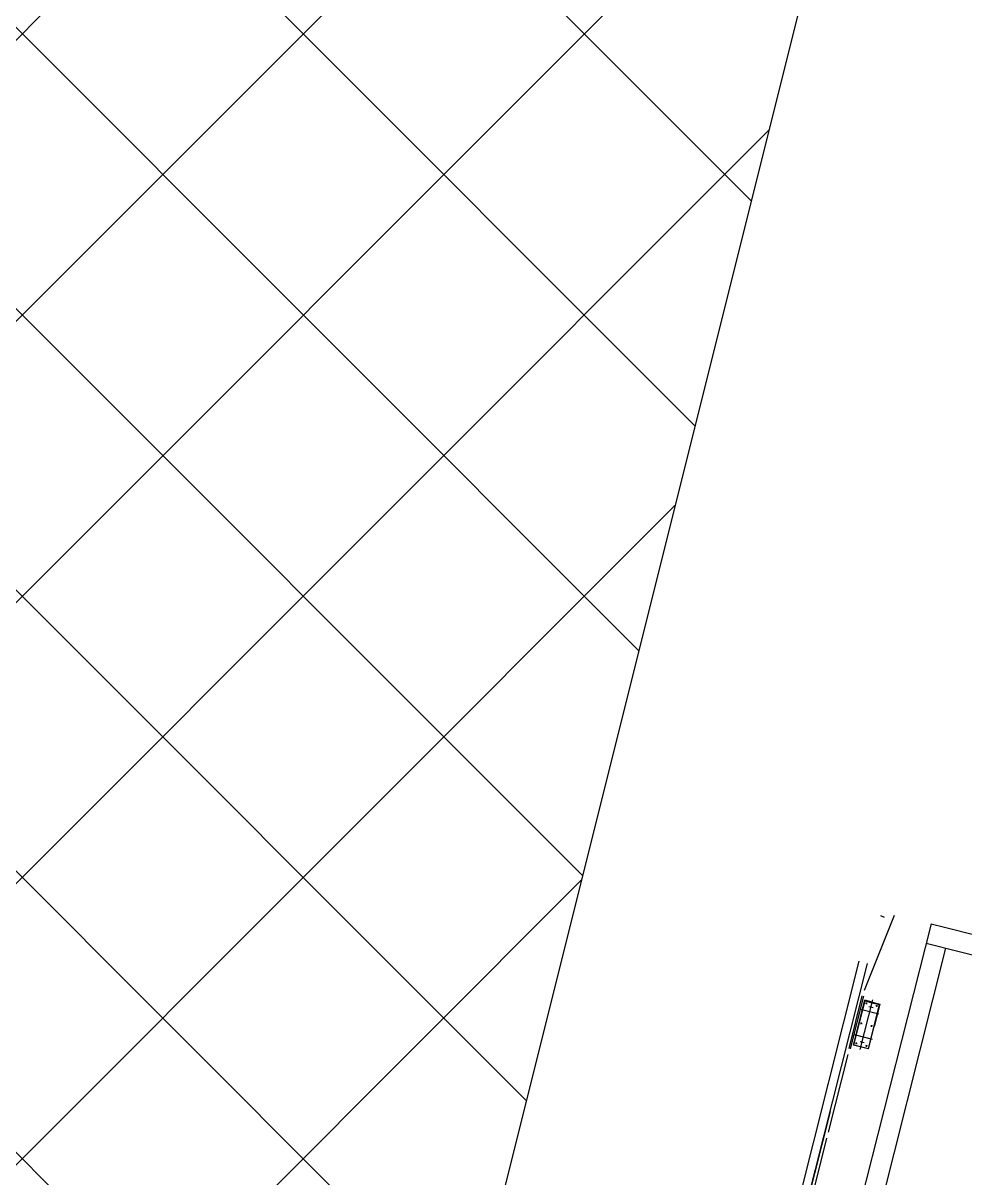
# Model space of a CAD drawing. Header units: metres. Extents: x 267365 to 277461, y 2088854 to 2108025.
# Drawn here: x 273053.7 to 273113.9, y 2095739.1 to 2095812.9 of the extents above; entities that cross this region are included whole.
import ezdxf

# ---------------------------------------------------------------- set-up
doc = ezdxf.new("R2010")
doc.units = ezdxf.units.M
doc.linetypes.add('DASHEDX2', pattern=[38.1, 25.4, -12.7])
doc.layers.add('PORT', color=5, linetype='Continuous')

msp = doc.modelspace()

# ---------------------------------------------------------------- linework, layer by layer
at = {"color": 30}
for p, q in [((273107.499, 2095751.094), (273109.421, 2095755.882)), ((273107.499, 2095751.094), (273109.421, 2095755.882)), ((273107.499, 2095751.094), (273109.421, 2095755.882)), ((273108.78, 2095755.72), (273108.551, 2095755.835)), ((273108.78, 2095755.72), (273108.551, 2095755.835)), ((273108.78, 2095755.72), (273108.551, 2095755.835)), ((273062.955, 2095578.02), (273107.166, 2095752.932)), ((273062.955, 2095578.02), (273107.166, 2095752.932)), ((273062.955, 2095578.02), (273107.166, 2095752.932)), ((273099.751, 2095721.349), (273107.7, 2095752.797)), ((273099.751, 2095721.349), (273107.7, 2095752.797)), ((273099.751, 2095721.349), (273107.7, 2095752.797)), ((273106.512, 2095747.363), (273107.362, 2095750.728)), ((273106.512, 2095747.363), (273107.362, 2095750.728)), ((273106.512, 2095747.363), (273107.362, 2095750.728)), ((273106.603, 2095747.338), (273107.454, 2095750.707)), ((273106.603, 2095747.338), (273107.454, 2095750.707)), ((273106.603, 2095747.338), (273107.454, 2095750.707)), ((273106.827, 2095747.599), (273107.535, 2095750.399)), ((273106.827, 2095747.599), (273107.535, 2095750.399)), ((273106.827, 2095747.599), (273107.535, 2095750.399)), ((273107.516, 2095750.446), (273107.154, 2095749.013)), ((273107.516, 2095750.446), (273107.154, 2095749.013)), ((273107.516, 2095750.446), (273107.154, 2095749.013)), ((273107.997, 2095750.324), (273107.516, 2095750.446)), ((273107.997, 2095750.324), (273107.516, 2095750.446)), ((273107.997, 2095750.324), (273107.516, 2095750.446)), ((273107.535, 2095750.399), (273108.439, 2095750.17)), ((273107.535, 2095750.399), (273108.439, 2095750.17)), ((273107.535, 2095750.399), (273108.439, 2095750.17)), ((273108.439, 2095750.17), (273107.731, 2095747.37)), ((273108.439, 2095750.17), (273107.731, 2095747.37)), ((273108.439, 2095750.17), (273107.731, 2095747.37)), ((273107.787, 2095750.035), (273108.048, 2095749.969)), ((273107.787, 2095750.035), (273108.048, 2095749.969)), ((273107.787, 2095750.035), (273108.048, 2095749.969)), ((273107.813, 2095750.328), (273108.161, 2095750.24)), ((273107.813, 2095750.328), (273108.161, 2095750.24)), ((273107.813, 2095750.328), (273108.161, 2095750.24)), ((273107.997, 2095750.324), (273108.479, 2095750.202)), ((273107.997, 2095750.324), (273108.479, 2095750.202)), ((273107.997, 2095750.324), (273108.479, 2095750.202)), ((273108.479, 2095750.202), (273108.117, 2095748.77)), ((273108.479, 2095750.202), (273108.117, 2095748.77)), ((273108.479, 2095750.202), (273108.117, 2095748.77)), ((273106.792, 2095747.581), (273107.154, 2095749.013)), ((273106.792, 2095747.581), (273107.154, 2095749.013)), ((273106.792, 2095747.581), (273107.154, 2095749.013)), ((273107.754, 2095747.338), (273108.117, 2095748.77)), ((273107.754, 2095747.338), (273108.117, 2095748.77)), ((273107.754, 2095747.338), (273108.117, 2095748.77)), ((273107.754, 2095747.338), (273106.792, 2095747.581)), ((273107.754, 2095747.338), (273106.792, 2095747.581)), ((273107.754, 2095747.338), (273106.792, 2095747.581)), ((273106.827, 2095747.599), (273107.731, 2095747.37)), ((273106.827, 2095747.599), (273107.731, 2095747.37)), ((273106.827, 2095747.599), (273107.731, 2095747.37)), ((273107.223, 2095747.81), (273107.484, 2095747.744)), ((273107.223, 2095747.81), (273107.484, 2095747.744)), ((273107.223, 2095747.81), (273107.484, 2095747.744)), ((273105.199, 2095742.02), (273106.452, 2095746.978)), ((273105.199, 2095742.02), (273106.452, 2095746.978)), ((273105.199, 2095742.02), (273106.452, 2095746.978)), ((273105.315, 2095743.341), (273102.109, 2095730.656)), ((273105.315, 2095743.341), (273102.109, 2095730.656)), ((273105.315, 2095743.341), (273102.109, 2095730.656)), ((273103.849, 2095736.682), (273105.102, 2095741.64)), ((273103.849, 2095736.682), (273105.102, 2095741.64)), ((273103.849, 2095736.682), (273105.102, 2095741.64))]:
    msp.add_line(p, q, dxfattribs=at)
at = {"color": 30, "ltscale": 100}
for p, q in [((273111.752, 2095755.326), (273092.771, 2095680.234)), ((273111.752, 2095755.326), (273092.771, 2095680.234)), ((273111.752, 2095755.326), (273092.771, 2095680.234)), ((273111.752, 2095755.326), (273121.491, 2095752.865)), ((273111.752, 2095755.326), (273121.491, 2095752.865)), ((273111.752, 2095755.326), (273121.491, 2095752.865)), ((273111.437, 2095754.081), (273159.482, 2095741.937)), ((273111.437, 2095754.081), (273159.482, 2095741.937)), ((273111.437, 2095754.081), (273159.482, 2095741.937)), ((273112.683, 2095753.766), (273094.332, 2095681.165)), ((273112.683, 2095753.766), (273094.332, 2095681.165)), ((273112.683, 2095753.766), (273094.332, 2095681.165))]:
    msp.add_line(p, q, dxfattribs=at)
at = {"color": 30, "linetype": 'ByBlock'}
msp.add_line((273106.792, 2095747.581), (273107.516, 2095750.446), dxfattribs=at)
msp.add_line((273106.792, 2095747.581), (273107.516, 2095750.446), dxfattribs=at)
msp.add_line((273106.792, 2095747.581), (273107.516, 2095750.446), dxfattribs=at)
at = {"color": 30, "linetype": 'DASHEDX2'}
for p, q in [((273107.233, 2095747.303), (273108.034, 2095750.467)), ((273107.233, 2095747.303), (273108.034, 2095750.467)), ((273107.233, 2095747.303), (273108.034, 2095750.467)), ((273108.419, 2095749.545), (273107.24, 2095749.844)), ((273108.419, 2095749.545), (273107.24, 2095749.844)), ((273108.419, 2095749.545), (273107.24, 2095749.844)), ((273107.563, 2095750.254), (273107.676, 2095750.226)), ((273107.563, 2095750.254), (273107.676, 2095750.226)), ((273107.563, 2095750.254), (273107.676, 2095750.226)), ((273107.634, 2095750.299), (273107.606, 2095750.186)), ((273107.634, 2095750.299), (273107.606, 2095750.186)), ((273107.634, 2095750.299), (273107.606, 2095750.186)), ((273108.334, 2095750.064), (273108.221, 2095750.092)), ((273108.334, 2095750.064), (273108.221, 2095750.092)), ((273108.334, 2095750.064), (273108.221, 2095750.092)), ((273108.292, 2095750.136), (273108.264, 2095750.023)), ((273108.292, 2095750.136), (273108.264, 2095750.023)), ((273108.292, 2095750.136), (273108.264, 2095750.023)), ((273107.248, 2095748.982), (273107.361, 2095748.953)), ((273107.248, 2095748.982), (273107.361, 2095748.953)), ((273107.248, 2095748.982), (273107.361, 2095748.953)), ((273107.29, 2095748.909), (273107.319, 2095749.022)), ((273107.29, 2095748.909), (273107.319, 2095749.022)), ((273107.29, 2095748.909), (273107.319, 2095749.022)), ((273108.014, 2095747.944), (273106.853, 2095748.238)), ((273108.014, 2095747.944), (273106.853, 2095748.238)), ((273108.014, 2095747.944), (273106.853, 2095748.238)), ((273108.019, 2095748.787), (273107.905, 2095748.816)), ((273108.019, 2095748.787), (273107.905, 2095748.816)), ((273108.019, 2095748.787), (273107.905, 2095748.816)), ((273107.947, 2095748.743), (273107.976, 2095748.856)), ((273107.947, 2095748.743), (273107.976, 2095748.856)), ((273107.947, 2095748.743), (273107.976, 2095748.856)), ((273106.926, 2095747.707), (273107.039, 2095747.679)), ((273106.926, 2095747.707), (273107.039, 2095747.679)), ((273106.926, 2095747.707), (273107.039, 2095747.679)), ((273106.968, 2095747.635), (273106.996, 2095747.748)), ((273106.968, 2095747.635), (273106.996, 2095747.748)), ((273106.968, 2095747.635), (273106.996, 2095747.748)), ((273107.696, 2095747.512), (273107.583, 2095747.541)), ((273107.696, 2095747.512), (273107.583, 2095747.541)), ((273107.696, 2095747.512), (273107.583, 2095747.541)), ((273107.625, 2095747.468), (273107.654, 2095747.581)), ((273107.625, 2095747.468), (273107.654, 2095747.581)), ((273107.625, 2095747.468), (273107.654, 2095747.581))]:
    msp.add_line(p, q, dxfattribs=at)
at = {"layer": 'PORT'}
msp.add_line((273270.188, 2096480.51), (272918.004, 2095073.209), dxfattribs=at)
at = {"layer": 'PORT', "linetype": 'Continuous'}
for p, q in [((273100.262, 2095801.5), (272991.089, 2095910.673)), ((273096.667, 2095787.134), (272987.532, 2095896.27)), ((273093.072, 2095772.769), (272983.974, 2095881.867)), ((272938.247, 2095696.753), (273119.378, 2095877.884)), ((273089.477, 2095758.403), (272980.416, 2095867.465)), ((272932.355, 2095672.9), (273113.383, 2095853.928)), ((273085.882, 2095744.038), (272976.858, 2095853.062)), ((273082.287, 2095729.672), (272973.301, 2095838.659)), ((272926.463, 2095649.048), (273107.388, 2095829.973)), ((273078.692, 2095715.307), (272969.743, 2095824.256)), ((272920.571, 2095625.195), (273101.393, 2095806.017)), ((272914.679, 2095601.343), (273095.398, 2095782.062)), ((272908.787, 2095577.49), (273089.403, 2095758.106))]:
    msp.add_line(p, q, dxfattribs=at)

doc.saveas('drawing.dxf')
